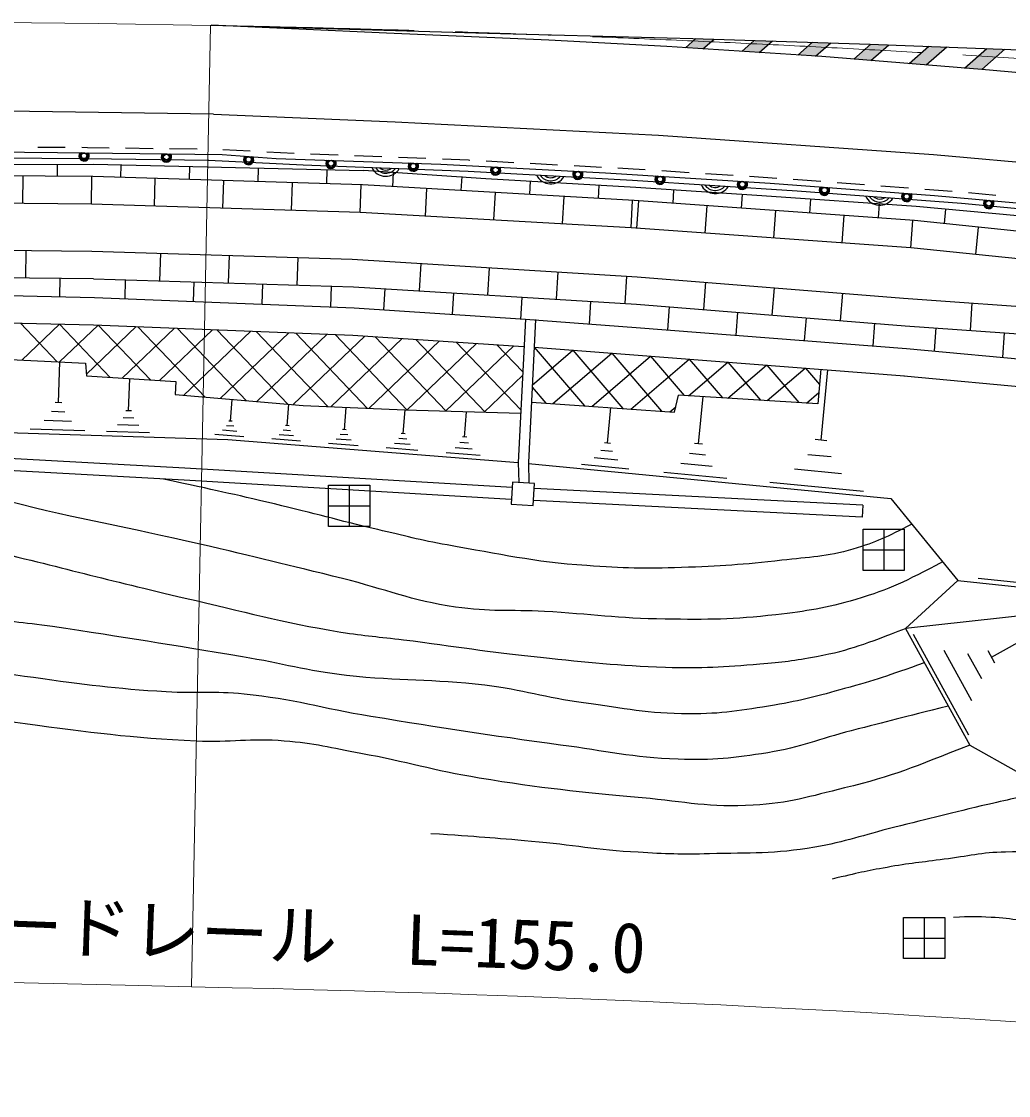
# Model space of a CAD drawing. Units: millimetres, scale not verified. Extents: x 40000 to 680000, y 20000 to 380000.
# Drawn here: x 330076 to 366012, y 259407 to 298497 of the extents above; entities that cross this region are included whole.
import ezdxf
from ezdxf.enums import TextEntityAlignment as Align

# ---------------------------------------------------------------- set-up
doc = ezdxf.new("R2010")
doc.units = ezdxf.units.MM
doc.header["$LTSCALE"] = 1000
doc.linetypes.add('CHAIN', pattern=[18.5, 12, -1.5, 3.5, -1.5])
for name, color, linetype, lineweight in [('M-BGD', 7, 'Continuous', 25), ('M-BMK', 2, 'CHAIN', 13), ('M-STR-HTXT', 7, 'Continuous', 13), ('M-STR-STRC', 7, 'Continuous', 25)]:
    doc.layers.add(name, color=color, linetype=linetype, lineweight=lineweight)
doc.styles.add('ＭＳ ゴシック', font='')
doc.styles.get('ＭＳ ゴシック').set_extended_font_data('MS Gothic')

msp = doc.modelspace()

# ---------------------------------------------------------------- hatches: boundary and pattern name
at = {"layer": 'M-STR-STRC'}
for points in [[(354886, 297498), (355292, 297854), (354633, 297874), (354251, 297539)], [(356934, 297365), (357416, 297787), (356757, 297808), (356299, 297406)], [(358982, 297232), (359540, 297721), (358881, 297742), (358346, 297273)], [(361002, 297074), (361658, 297650), (361004, 297675), (360376, 297124)], [(363018, 296914), (363766, 297569), (363112, 297594), (362392, 296964)], [(365035, 296754), (365873, 297488), (365219, 297513), (364409, 296803)]]:
    msp.add_hatch(color=256, dxfattribs=at).paths.add_polyline_path(points)

# ---------------------------------------------------------------- linework, layer by layer
at = {"layer": 'M-BGD'}
for p, q in [((330668, 293927), (331668, 293921)), ((332268, 293917), (332476, 293916)), ((332476, 293916), (333268, 293904)), ((333868, 293895), (334868, 293880)), ((335468, 293871), (336467, 293856)), ((338405, 293775), (337406, 293825)), ((340003, 293696), (339004, 293746)), ((341602, 293630), (340602, 293669)), ((343200, 293568), (342201, 293607)), ((331388, 292865), (331392, 293307)), ((333695, 292821), (333710, 293284)), ((336194, 292743), (336209, 293224)), ((344799, 293505), (343800, 293544)), ((346356, 293444), (345399, 293482)), ((346398, 293442), (346356, 293444)), ((347996, 293357), (346997, 293410)), ((349593, 293271), (348595, 293325)), ((351191, 293186), (350193, 293239)), ((332674, 292854), (322840, 292941)), ((330130, 291876), (330138, 292876)), ((332629, 291854), (332638, 292854)), ((342488, 292548), (332674, 292853)), ((338693, 292666), (338708, 293164)), ((341192, 292588), (341208, 293104)), ((343591, 292484), (343621, 293004)), ((346087, 292342), (346116, 292849)), ((352346, 293124), (351790, 293154)), ((352789, 293096), (352346, 293124)), ((354385, 292993), (353387, 293057)), ((355982, 292890), (354984, 292954)), ((357579, 292788), (356581, 292852)), ((334914, 291783), (334945, 292782)), ((337412, 291705), (337444, 292705)), ((339911, 291627), (339942, 292627)), ((342410, 291549), (342441, 292549)), ((352389, 291984), (342488, 292547)), ((344782, 291415), (344839, 292413)), ((348583, 292200), (348611, 292693)), ((351079, 292058), (351106, 292537)), ((358342, 292738), (358177, 292749)), ((359175, 292674), (358342, 292738)), ((360770, 292552), (359773, 292628)), ((362365, 292429), (361368, 292506)), ((347278, 291273), (347335, 292271)), ((349774, 291131), (349831, 292129)), ((353797, 291882), (353831, 292361)), ((356291, 291704), (356326, 292194)), ((358784, 291526), (358820, 292025)), ((363961, 292307), (362963, 292383)), ((365554, 292164), (364558, 292257)), ((352270, 290989), (352327, 291987)), ((362585, 291255), (352389, 291983)), ((352479, 290974), (352550, 291971)), ((354973, 290796), (355044, 291793)), ((357466, 290618), (357538, 291615)), ((361278, 291348), (361314, 291855)), ((363680, 291140), (363734, 291663)), ((359960, 290440), (360031, 291437)), ((362454, 290261), (362525, 291259)), ((372426, 290238), (362585, 291253)), ((364821, 290017), (364923, 291012)), ((330233, 290166), (330221, 289166)), ((335136, 290061), (335105, 289061)), ((337635, 289983), (337603, 288984)), ((340133, 289906), (340102, 288906)), ((344615, 289691), (344553, 288693)), ((347110, 289537), (347049, 288539)), ((349605, 289384), (349544, 288386)), ((322798, 289250), (332695, 289138)), ((331471, 289152), (331464, 288482)), ((332695, 289136), (342159, 288842)), ((333855, 289100), (333834, 288409)), ((336354, 289023), (336332, 288309)), ((338853, 288945), (338830, 288209)), ((352100, 289231), (352039, 288233)), ((354984, 289007), (354904, 288010)), ((341352, 288867), (341328, 288109)), ((342160, 288840), (352470, 288206)), ((343306, 288769), (343258, 288000)), ((345801, 288616), (345752, 287827)), ((357476, 288808), (357396, 287811)), ((359968, 288608), (359888, 287612)), ((348296, 288463), (348246, 287653)), ((350791, 288309), (350740, 287479)), ((352470, 288205), (362250, 287423)), ((353658, 288110), (353591, 287272)), ((364682, 288252), (364610, 287254)), ((356150, 287911), (356084, 287080)), ((358642, 287711), (358576, 286888)), ((330041, 287515), (331381, 286112)), ((330085, 286173), (331455, 287482)), ((331455, 287482), (333305, 285545)), ((331464, 286108), (332866, 287447)), ((332443, 285660), (334256, 287391)), ((332872, 287447), (334775, 285454)), ((333742, 285518), (335646, 287336)), ((334309, 287389), (336759, 284824)), ((335747, 287332), (338264, 284696)), ((361134, 287512), (361069, 286696)), ((362250, 287424), (367902, 287018)), ((363364, 287344), (363304, 286506)), ((335102, 285433), (337035, 287280)), ((335981, 284890), (338425, 287225)), ((337185, 287274), (339768, 284569)), ((337310, 284777), (339815, 287169)), ((338622, 287217), (341235, 284481)), ((338640, 284664), (341204, 287113)), ((339970, 284552), (342583, 287047)), ((340060, 287159), (342678, 284417)), ((341339, 284476), (343938, 286958)), ((341498, 287102), (344120, 284355)), ((342956, 287023), (345542, 284314)), ((344431, 286926), (346964, 284274)), ((365857, 287165), (365793, 286272)), ((342723, 284416), (345293, 286870)), ((344109, 284356), (346648, 286781)), ((345514, 284315), (348004, 286693)), ((345906, 286830), (348258, 284366)), ((347380, 286733), (348328, 285741)), ((348674, 285262), (350154, 286532)), ((348744, 286640), (350573, 284509)), ((350154, 286532), (351974, 284412)), ((349425, 284589), (351564, 286425)), ((350846, 284490), (352974, 286317)), ((351564, 286425), (353376, 284314)), ((352266, 284391), (354383, 286208)), ((352975, 286316), (354203, 284885)), ((354386, 286208), (355595, 284799)), ((331422, 284620), (331470, 286107)), ((354366, 284875), (355792, 286099)), ((355797, 286099), (356986, 284713)), ((355798, 284787), (357201, 285991)), ((357208, 285990), (358378, 284627)), ((357230, 284698), (358610, 285882)), ((358619, 285881), (359133, 285282)), ((359188, 283258), (359434, 285819)), ((333979, 284327), (334017, 285501)), ((346920, 284275), (348321, 285613)), ((348670, 285190), (349171, 284607)), ((358662, 284609), (359109, 284993)), ((331546, 284616), (331298, 284624)), ((337685, 283950), (337747, 284740)), ((354725, 283123), (354890, 284843)), ((331659, 284281), (331164, 284297)), ((334077, 284324), (333881, 284331)), ((339752, 283783), (339814, 284565)), ((341834, 283639), (341898, 284452)), ((343976, 283501), (344043, 284358)), ((346208, 283370), (346280, 284293)), ((351408, 283152), (351532, 284442)), ((353686, 284292), (353897, 284473)), ((331897, 283943), (330905, 283975)), ((334353, 283793), (333571, 283819)), ((334166, 284060), (333775, 284073)), ((337751, 283945), (337620, 283956)), ((332382, 283596), (330398, 283660)), ((334736, 283520), (333172, 283571)), ((338170, 283383), (337117, 283465)), ((337921, 283579), (337394, 283620)), ((337803, 283765), (337540, 283785)), ((339985, 283415), (339464, 283456)), ((339869, 283599), (339608, 283619)), ((339817, 283778), (339687, 283788)), ((341955, 283448), (341684, 283469)), ((341902, 283634), (341766, 283645)), ((344047, 283495), (343904, 283506)), ((340232, 283220), (339190, 283302)), ((342333, 283055), (341250, 283140)), ((342076, 283257), (341535, 283299)), ((344232, 283097), (343660, 283142)), ((344104, 283299), (343818, 283321)), ((346346, 283152), (346038, 283177)), ((346285, 283364), (346131, 283376)), ((351516, 283142), (351301, 283163)), ((354868, 283109), (354582, 283136)), ((359401, 283238), (358975, 283279)), ((344502, 282884), (343360, 282974)), ((346775, 282705), (345544, 282802)), ((346483, 282935), (345868, 282983)), ((351783, 282537), (350923, 282620)), ((351596, 282845), (351166, 282886)), ((354975, 282713), (354401, 282768)), ((359560, 282648), (358707, 282730)), ((348531, 282410), (361730, 281140)), ((352185, 282209), (350465, 282375)), ((355225, 282303), (354078, 282413)), ((355761, 281865), (353468, 282086)), ((359932, 282038), (358225, 282203)), ((341255, 280116), (341255, 281616)), ((341255, 281616), (342755, 281616)), ((342005, 281616), (342005, 280116)), ((342755, 281616), (342755, 280116)), ((360708, 280896), (348744, 281503)), ((360731, 281387), (357317, 281716)), ((360686, 280456), (348715, 281064)), ((361730, 281140), (364161, 278153)), ((341255, 280866), (342755, 280866)), ((360708, 280896), (360686, 280456)), ((342755, 280116), (341255, 280116)), ((360718, 278519), (360718, 280019)), ((360718, 280019), (362218, 280019)), ((361468, 280019), (361468, 278519)), ((362218, 280019), (362218, 278519)), ((360718, 279269), (362218, 279269)), ((362218, 278519), (360718, 278519)), ((370538, 277622), (364909, 278224)), ((367527, 276984), (362258, 276404)), ((365393, 275367), (368143, 276884)), ((364571, 272522), (362549, 276188)), ((364677, 273776), (363665, 275609)), ((365520, 275138), (365267, 275596)), ((365035, 274571), (364529, 275488)), ((362194, 264390), (362194, 265890)), ((362194, 265890), (363694, 265890)), ((362944, 265890), (362944, 264390)), ((363694, 265890), (363694, 264390)), ((362194, 265140), (363694, 265140)), ((363694, 264390), (362194, 264390))]:
    msp.add_line(p, q, dxfattribs=at)
for points in [[(281081, 292777), (282389, 292821), (292408, 293137), (302639, 293373), (312384, 293532), (322529, 293579), (332472, 293516), (336900, 293449)], [(281093, 292492), (282736, 292560), (292895, 292929), (302663, 293078), (312936, 293273), (322849, 293297), (332694, 293308), (342529, 293072)], [(336886, 293450), (340327, 293280), (346337, 293045), (352323, 292725), (358313, 292339), (364301, 291879), (372258, 291136), (378250, 290508)], [(378119, 289997), (378074, 289750), (374589, 290460), (372509, 290802), (367256, 291333), (362652, 291764), (357030, 292147), (352445, 292454), (346984, 292769), (342529, 293072)], [(372281, 289247), (362454, 290261), (352270, 290989), (342410, 291549), (332629, 291854), (322815, 291941), (312936, 291975), (302660, 291866), (292934, 291699), (282638, 291348), (281143, 291290)], [(281213, 289596), (282772, 289664), (297601, 290131), (302578, 290179), (312875, 290288), (322733, 290250), (332637, 290138), (342119, 289844), (352492, 289207)], [(352492, 289207), (362188, 288431), (367972, 288016), (371797, 287557), (377750, 286381), (381532, 285438), (387336, 284068), (391324, 283021), (395287, 281754), (398126, 280743), (400445, 279752), (400736, 279704), (401046, 279331)], [(281271, 288186), (282815, 288251), (293244, 288522), (302739, 288717), (312963, 288779), (322834, 288681), (332735, 288453), (342190, 288075), (348426, 287667), (352451, 287360), (362300, 286601)], [(281324, 287187), (282849, 287252), (293267, 287522), (302753, 287717), (312962, 287779), (322818, 287681), (332704, 287453), (342138, 287076), (348355, 286670), (348375, 286668)], [(327214, 287580), (327162, 286313), (332406, 286063), (332449, 285598), (335694, 285397), (335673, 284916), (340337, 284520), (344033, 284358), (348251, 284236)], [(348426, 287667), (348160, 282446), (348179, 281720)], [(348796, 287648), (348530, 282441), (348549, 281695)], [(348744, 286640), (352374, 286363), (362223, 285604)], [(362300, 286601), (367282, 286133), (371665, 285532), (377371, 284372), (381250, 283510), (385426, 282768), (388808, 282055), (391018, 281530), (394355, 280702), (397983, 279600), (400338, 278706)], [(359180, 285838), (359075, 284584), (354003, 284898)], [(362206, 285605), (367167, 285139), (371497, 284546), (377162, 283394), (381054, 282529), (385235, 281786), (388589, 281079), (390782, 280559), (394089, 279738), (397659, 278654), (399983, 277771)], [(348643, 284643), (353849, 284281), (354003, 284898)], [(300078, 283145), (301352, 282514), (312462, 281211), (321197, 281351), (322645, 283760), (337588, 283278), (348160, 282446)], [(347939, 281539), (336024, 282239), (323871, 282911)], [(347910, 281100), (335999, 281800), (323847, 282472)], [(362258, 276404), (364161, 278153), (371253, 277395), (379331, 275659), (385456, 274315), (391739, 272789), (390961, 272152)], [(362258, 276404), (364599, 272162), (367982, 270260)]]:
    msp.add_lwpolyline(points, dxfattribs=at)
msp.add_lwpolyline([(348756, 281682), (347952, 281735), (347899, 280930), (348703, 280877)], close=True, dxfattribs=at)
for centre, radius, start, end in [((343342, 293429), 567, 205.8328, 329.6878), ((343342, 293429), 453, 213.7922, 321.7284), ((343342, 293429), 340, 229.4175, 306.103), ((349344, 293151), 567, 205.0148, 328.8698), ((349344, 293151), 453, 212.9742, 320.9104), ((349344, 293151), 340, 228.5995, 305.285), ((355335, 292798), 567, 204.3918, 328.2469), ((355335, 292798), 453, 212.3512, 320.2875), ((355335, 292798), 340, 227.9766, 304.6621), ((361328, 292375), 567, 203.6769, 327.532), ((361328, 292375), 453, 211.6363, 319.5726), ((361328, 292375), 340, 227.2617, 303.9472)]:
    msp.add_arc(centre, radius, start, end, dxfattribs=at)
for points, knots in [([(363613, 278826), (362218, 278106), (361745, 277841), (360455, 277463), (359343, 277137), (358692, 277038), (357540, 276904), (355974, 276722), (355083, 276726), (353507, 276745), (351788, 276765), (350831, 276928), (349114, 277024), (347851, 277094), (347131, 276999), (345879, 277184), (344240, 277425), (343374, 277823), (341766, 278222), (339745, 278723), (338613, 279004), (336586, 279474), (333848, 280109), (332287, 280348), (329562, 281038), (327539, 281550), (326874, 281730), (324408, 282441)], [0, 0, 0, 0, 1, 1, 1, 2, 2, 2, 3, 3, 3, 4, 4, 4, 5, 5, 5, 6, 6, 6, 7, 7, 7, 8, 8, 8, 9, 9, 9, 9]), ([(362494, 280202), (361557, 279717), (361221, 279556), (360350, 279296), (359369, 279002), (358777, 279004), (357759, 278887), (356336, 278725), (355534, 278673), (354103, 278621), (352758, 278573), (352001, 278596), (350659, 278692), (348657, 278836), (347552, 279098), (345574, 279446), (344578, 279622), (344031, 279776), (343045, 280006), (341574, 280348), (340761, 280589), (339291, 280937), (337716, 281310), (337207, 281419), (335247, 281842)], [0, 0, 0, 0, 1, 1, 1, 2, 2, 2, 3, 3, 3, 4, 4, 4, 5, 5, 5, 6, 6, 6, 7, 7, 7, 8, 8, 8, 8]), ([(363818, 273578), (362101, 273148), (361666, 273040), (360289, 272684), (359103, 272376), (358464, 272083), (357254, 271885), (355989, 271678), (355261, 271596), (353980, 271645), (352299, 271710), (351373, 271939), (349706, 272164), (347002, 272531), (345491, 272763), (342798, 273203), (340992, 273498), (340005, 273835), (338184, 274016), (337081, 274126), (336454, 274028), (335349, 274096), (333454, 274213), (332396, 274352), (330516, 274615), (328690, 274871), (327667, 275062), (325884, 275534), (323003, 276297), (321493, 277063), (318696, 278090), (316883, 278755), (315911, 279246), (314073, 279837), (313075, 280158), (312497, 280276), (311477, 280516), (310173, 280823), (309448, 281040), (308123, 281235), (306559, 281465), (305669, 281609), (304089, 281554), (302792, 281509), (302061, 281356), (300814, 280995), (300055, 280776), (299597, 280672), (298937, 280236), (297986, 279609), (297566, 279103), (296736, 278322), (296061, 277687), (295833, 277154), (295059, 276645), (294219, 276092), (293625, 276008), (292703, 275606), (290979, 274855), (290425, 274630), (288270, 273729)], [0, 0, 0, 0, 1, 1, 1, 2, 2, 2, 3, 3, 3, 4, 4, 4, 5, 5, 5, 6, 6, 6, 7, 7, 7, 8, 8, 8, 9, 9, 9, 10, 10, 10, 11, 11, 11, 12, 12, 12, 13, 13, 13, 14, 14, 14, 15, 15, 15, 16, 16, 16, 17, 17, 17, 18, 18, 18, 19, 19, 19, 20, 20, 20, 20]), ([(321391, 281675), (322839, 280942), (323316, 280719), (324613, 280269), (326157, 279733), (327097, 279692), (328687, 279310), (331560, 278621), (333157, 278181), (336035, 277513), (338243, 277001), (339469, 276644), (341706, 276275), (342590, 276129), (343093, 276107), (343982, 275996), (345933, 275752), (347018, 275554), (348974, 275357), (350749, 275178), (351744, 275054), (353527, 274997), (354868, 274955), (355624, 275003), (356961, 275117), (357768, 275186), (358222, 275236), (359018, 275387), (360321, 275633), (360788, 275851), (362258, 276404)], [0, 0, 0, 0, 1, 1, 1, 2, 2, 2, 3, 3, 3, 4, 4, 4, 5, 5, 5, 6, 6, 6, 7, 7, 7, 8, 8, 8, 9, 9, 9, 10, 10, 10, 10]), ([(362947, 275157), (361581, 274673), (361195, 274530), (360046, 274216), (359057, 273946), (358502, 273786), (357490, 273617), (356284, 273416), (355598, 273292), (354375, 273298), (352870, 273305), (352034, 273496), (350542, 273697), (349128, 273887), (348363, 274168), (346947, 274336), (344991, 274569), (343874, 274478), (341915, 274695), (340419, 274862), (339607, 275128), (338122, 275374), (335422, 275823), (333909, 276067), (331203, 276475), (330127, 276637), (329506, 276624), (328447, 276874), (327396, 277123), (326842, 277387), (325812, 277713), (324128, 278246), (323161, 278475), (321498, 279071), (320154, 279552), (319403, 279836), (318104, 280429), (317410, 280745), (317175, 280852), (316344, 281273)], [0, 0, 0, 0, 1, 1, 1, 2, 2, 2, 3, 3, 3, 4, 4, 4, 5, 5, 5, 6, 6, 6, 7, 7, 7, 8, 8, 8, 9, 9, 9, 10, 10, 10, 11, 11, 11, 12, 12, 12, 13, 13, 13, 13]), ([(364599, 272162), (362509, 271337), (361871, 271047), (360043, 270601), (358760, 270287), (358038, 270050), (356719, 269972), (355139, 269878), (354251, 270095), (352675, 270241), (350352, 270457), (349047, 270580), (346745, 270960), (345047, 271240), (344124, 271544), (342432, 271859), (341348, 272060), (340745, 272217), (339646, 272308), (338400, 272412), (337694, 272243), (336445, 272304), (334000, 272423), (332636, 272605), (330212, 272937), (328227, 273209), (327121, 273431), (325180, 273925), (322684, 274561), (321348, 275135), (318890, 275902), (315838, 276854), (314124, 277375), (311073, 278328), (309844, 278712), (309188, 279053), (307928, 279317), (306862, 279539), (306230, 279367), (305142, 279406), (304265, 279438), (303763, 279637), (302896, 279496), (301721, 279306), (300978, 279250), (299986, 278593), (299305, 278142), (299132, 277646), (298548, 277075), (297932, 276473), (297608, 276104), (296911, 275598), (295906, 274868), (295371, 274725), (294035, 274240)], [0, 0, 0, 0, 1, 1, 1, 2, 2, 2, 3, 3, 3, 4, 4, 4, 5, 5, 5, 6, 6, 6, 7, 7, 7, 8, 8, 8, 9, 9, 9, 10, 10, 10, 11, 11, 11, 12, 12, 12, 13, 13, 13, 14, 14, 14, 15, 15, 15, 16, 16, 16, 17, 17, 17, 18, 18, 18, 18]), ([(367543, 270507), (366438, 270269), (366153, 270205), (365265, 270001), (363919, 269692), (363171, 269494), (361830, 269162), (360707, 268884), (360096, 268638), (358955, 268443), (357476, 268191), (356621, 268247), (355121, 268204), (354107, 268175), (353537, 268201), (352523, 268258), (351004, 268344), (350165, 268523), (348649, 268658), (347216, 268785), (346753, 268817), (344975, 268937)], [0, 0, 0, 0, 1, 1, 1, 2, 2, 2, 3, 3, 3, 4, 4, 4, 5, 5, 5, 6, 6, 6, 7, 7, 7, 7]), ([(367788, 268180), (366918, 268268), (366640, 268287), (365904, 268270), (365024, 268250), (364540, 268118), (363667, 268004), (362855, 267898), (362397, 267855), (361591, 267711), (360806, 267572), (360542, 267510), (359594, 267285)], [0, 0, 0, 0, 1, 1, 1, 2, 2, 2, 3, 3, 3, 4, 4, 4, 4]), ([(370702, 263523), (369984, 264210), (369730, 264490), (368971, 264907), (368399, 265221), (368058, 265380), (367427, 265546), (366641, 265752), (366188, 265848), (365377, 265892), (364842, 265921), (364638, 265922), (364005, 265883)], [0, 0, 0, 0, 1, 1, 1, 2, 2, 2, 3, 3, 3, 4, 4, 4, 4])]:
    msp.add_open_spline(points, degree=3, knots=knots, dxfattribs=at)
at = {"layer": 'M-BMK'}
msp.add_lwpolyline([(247712, 296318), (252440, 296526), (257169, 296733), (261897, 296936), (266626, 297134), (271355, 297325), (276084, 297508), (280814, 297681), (285544, 297842), (290274, 297989), (295005, 298121), (299737, 298236), (304468, 298332), (309201, 298408), (313933, 298462), (318666, 298493), (323399, 298497), (328132, 298475), (332864, 298424), (336958, 298355)], dxfattribs=at)
msp.add_arc((323168, -401509), 700000, 80.6932, 88.87121, dxfattribs=at)
at = {"layer": 'M-STR-HTXT'}
msp.add_line((336268, 263362), (336958, 298355), dxfattribs=at)
msp.add_lwpolyline([(282383, 262720), (286058, 262841), (289733, 262961), (293409, 263076), (297084, 263184), (300760, 263284), (304436, 263373), (308113, 263449), (311790, 263509), (315467, 263552), (319144, 263576), (322821, 263577), (326498, 263555), (330175, 263506), (333851, 263429), (336268, 263362)], dxfattribs=at)
msp.add_arc((323168, -401509), 665000, 80.6932, 88.87121, dxfattribs=at)
at = {"layer": 'M-STR-STRC'}
for p, q in [((354251, 297539), (354633, 297874)), ((354886, 297498), (355292, 297854)), ((356299, 297406), (356757, 297808)), ((356934, 297365), (357416, 297787)), ((358346, 297273), (358881, 297742)), ((358982, 297232), (359540, 297721)), ((360376, 297124), (361004, 297675)), ((361002, 297074), (361658, 297650)), ((362392, 296964), (363112, 297594)), ((363018, 296914), (363766, 297569)), ((364409, 296803), (365219, 297513)), ((365035, 296754), (365873, 297488))]:
    msp.add_line(p, q, dxfattribs=at)
msp.add_lwpolyline([(336988, 298364), (347043, 298074), (354521, 297878), (360962, 297677), (368981, 297369), (376086, 297066), (382179, 296716), (388336, 296306), (392982, 295957), (391964, 295394), (390919, 294921), (389899, 294643), (388906, 294498), (387736, 294479), (386126, 294600), (380612, 295219), (374830, 295835), (369005, 296403), (365041, 296753), (359212, 297217), (353569, 297584), (349275, 297819), (343364, 298073)], close=True, dxfattribs=at)
for points in [[(337071, 295127), (328678, 295245), (318458, 295265), (308352, 295171), (298446, 294967), (288353, 294680), (280058, 294402)], [(337071, 295127), (343677, 294839), (353274, 294355), (363283, 293652), (371996, 292878), (379058, 292126)], [(301369, 293597), (307367, 293682), (313379, 293751), (319375, 293793), (325385, 293788), (331388, 293733), (337385, 293651), (339348, 293515), (345342, 293309), (351340, 292993), (357340, 292618), (363322, 292166), (369294, 291633), (375274, 291028), (379262, 290573), (383239, 290193), (391159, 289212), (399079, 288203), (407007, 287127), (414926, 286018), (422846, 284882), (430159, 283783), (435339, 282970)]]:
    msp.add_lwpolyline(points, dxfattribs=at)
for centre, radius in [((332354, 293607), 112), ((332354, 293607), 100), ((335353, 293566), 112), ((335353, 293566), 100), ((338345, 293472), 100), ((341345, 293334), 100), ((344343, 293231), 100), ((347338, 293091), 100), ((350334, 292933), 100), ((353327, 292756), 112), ((353327, 292756), 100), ((356321, 292569), 112), ((356321, 292569), 100), ((359312, 292356), 112), ((359312, 292356), 100), ((362304, 292130), 112), ((362304, 292130), 100), ((365292, 291877), 112), ((365292, 291877), 100)]:
    msp.add_circle(centre, radius, dxfattribs=at)
for centre, radius, start, end in [((332354, 293607), 188, 142.353, 36.0928), ((332354, 293607), 150, 130.6325, 47.8133), ((335353, 293566), 188, 142.353, 36.0928), ((335353, 293566), 150, 130.6325, 47.8133), ((338345, 293472), 188, 139.147, 32.8868), ((338345, 293472), 150, 127.4266, 44.6073), ((338345, 293472), 112, 86.017, 86.0169), ((341345, 293334), 188, 141.1685, 34.9083), ((341345, 293334), 150, 129.448, 46.6288), ((341345, 293334), 112, 88.0385, 88.0384), ((344343, 293231), 188, 141.1685, 34.9083), ((344343, 293231), 150, 129.448, 46.6288), ((344343, 293231), 112, 88.0385, 88.0384), ((347338, 293091), 188, 140.1125, 33.8524), ((347338, 293091), 150, 128.3921, 45.5728), ((347338, 293091), 112, 86.9825, 86.9824), ((350334, 292933), 188, 140.1125, 33.8524), ((350334, 292933), 150, 128.3921, 45.5728), ((350334, 292933), 112, 86.9825, 86.9824), ((353327, 292756), 188, 139.5487, 33.2885), ((353327, 292756), 150, 127.8282, 45.009), ((356321, 292569), 188, 139.5487, 33.2885), ((356321, 292569), 150, 127.8282, 45.009), ((359312, 292356), 188, 138.809, 32.5488), ((359312, 292356), 150, 127.0885, 44.2692), ((362304, 292130), 188, 138.809, 32.5488), ((362304, 292130), 150, 127.0885, 44.2692), ((365292, 291877), 188, 138.0374, 31.7772), ((365292, 291877), 150, 126.3169, 43.4977)]:
    msp.add_arc(centre, radius, start, end, dxfattribs=at)

# ---------------------------------------------------------------- texts
at = {"layer": 'M-STR-HTXT', "style": 'ＭＳ ゴシック'}
msp.add_text('ガードレール\u3000L=155.0', height=1833, rotation=357.89, dxfattribs=at).set_placement((339641, 263787), align=Align.BOTTOM_CENTER)

doc.saveas('drawing.dxf')
